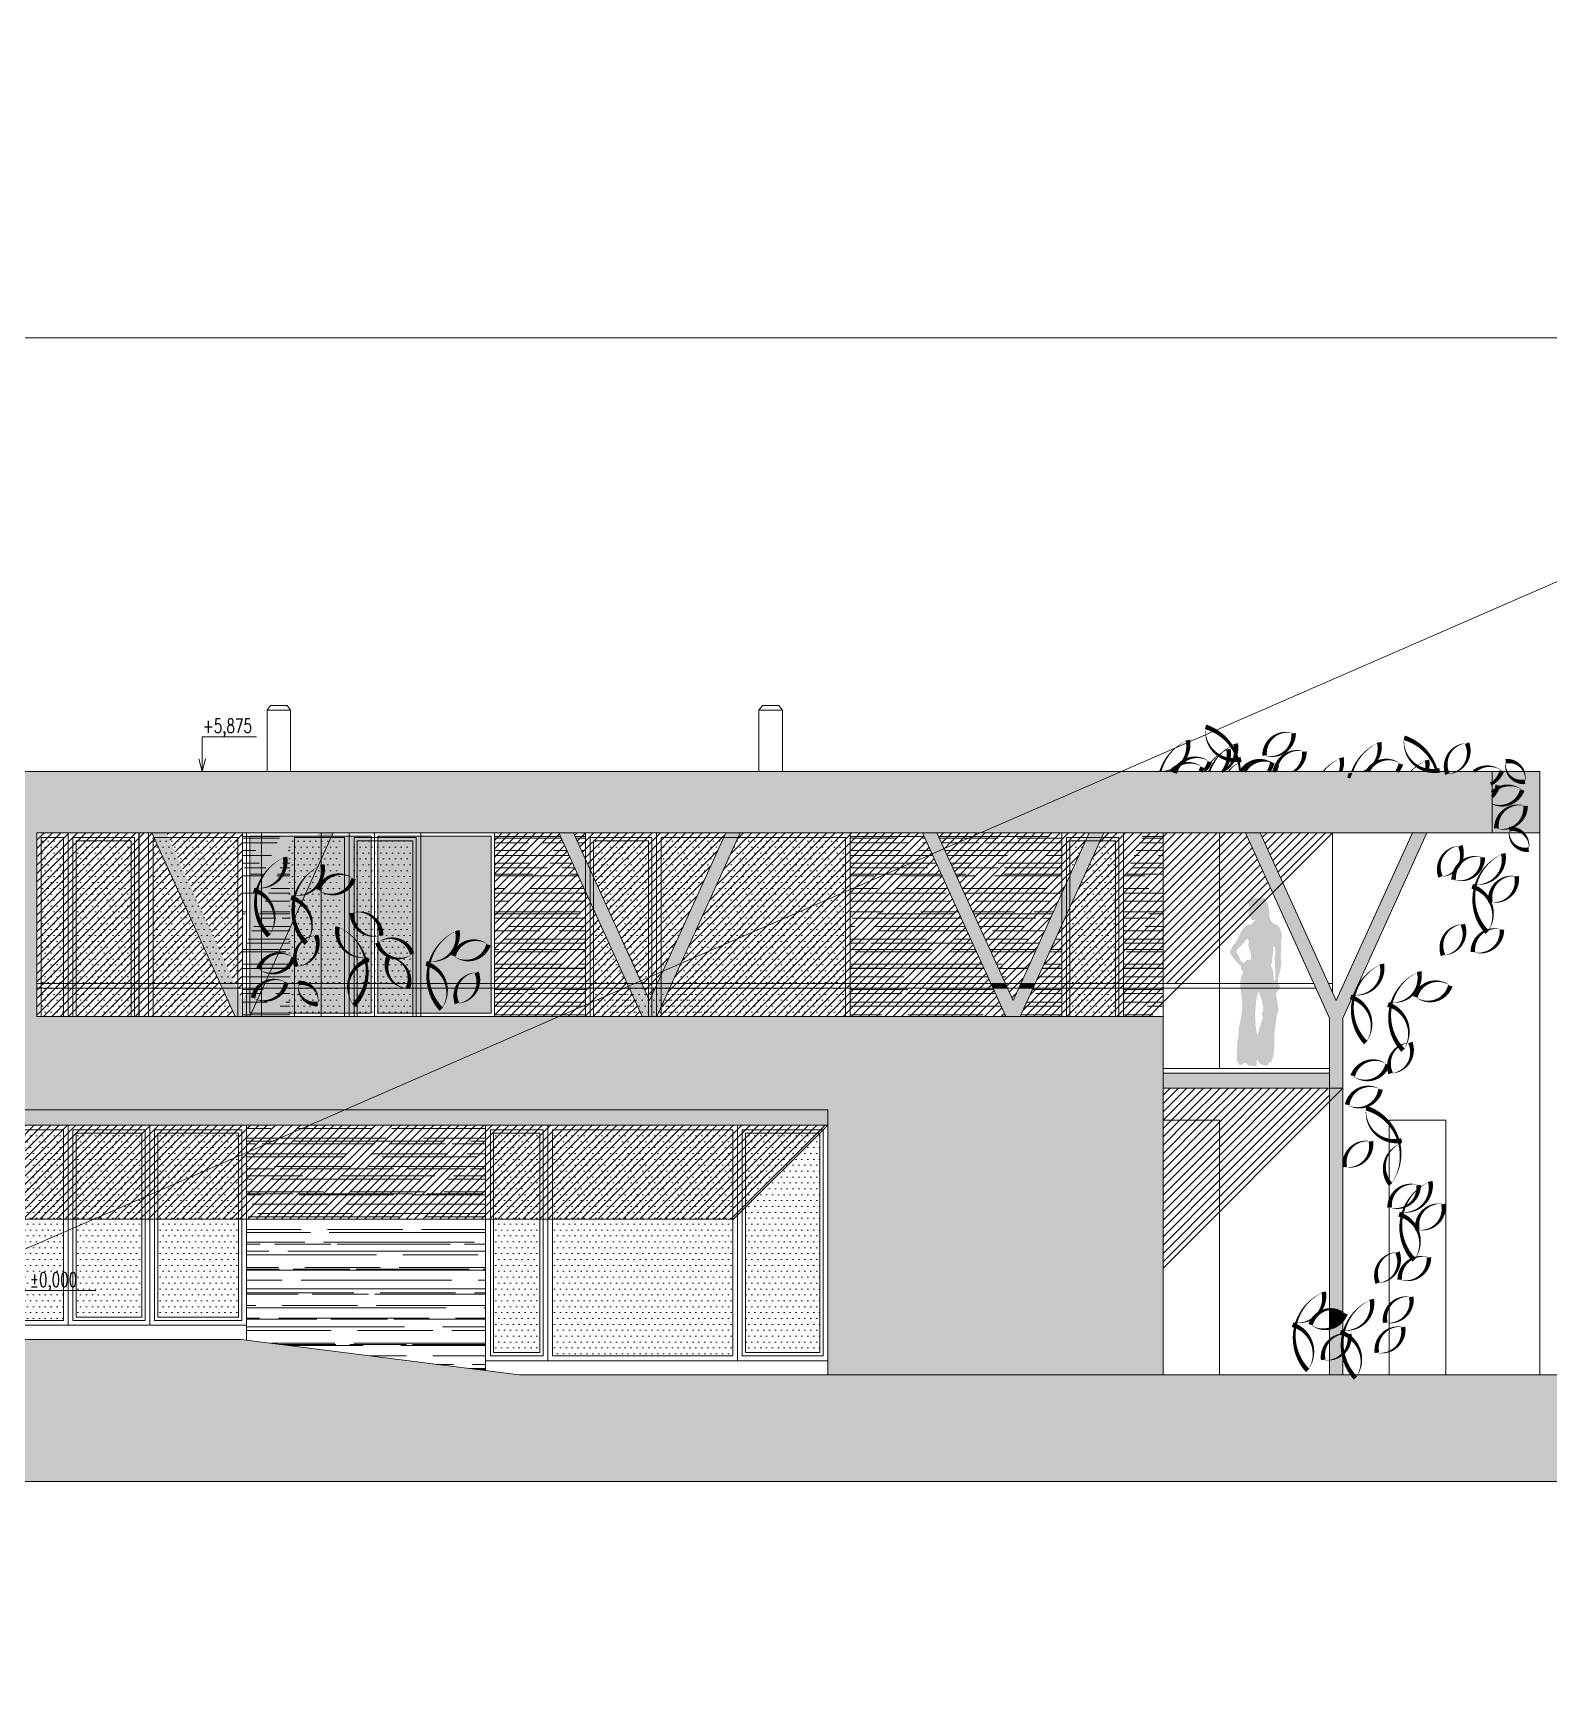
# Model space of a CAD drawing. Header units: metres. Extents: x -183 to 791, y -436 to 125.
# Drawn here: x 516.78 to 532.87, y -435.89 to -418.35 of the extents above; entities that cross this region are included whole.
import ezdxf

# ---------------------------------------------------------------- set-up
doc = ezdxf.new("R2010")
doc.units = ezdxf.units.M
doc.header["$MEASUREMENT"] = 0
doc.header["$XCLIPFRAME"] = 2
for name, color, linetype in [('01_SILNE', 1, 'Continuous'), ('koty', 4, 'Continuous'), ('okna', 4, 'Continuous'), ('SRAFA', 251, 'Continuous'), ('srafa fasada', 253, 'Continuous'), ('SRAFY', 3, 'Continuous'), ('SRAFY-TERÉN', 252, 'Continuous'), ('stafaz', 254, 'Continuous'), ('zariz.predmety', 203, 'Continuous')]:
    doc.layers.add(name, color=color, linetype=linetype)
doc.layers.add('FLOATING-WINDOWS', color=2, linetype='Continuous', plot=False)
doc.layers.add('nosne zdivo', color=6, linetype='Continuous', lineweight=50)
doc.styles.add('ROMANS', font='romans.shx', dxfattribs={"width": 0.7})
picture_1 = doc.add_image_def('image2.jpg', size_in_pixel=(1024, 512))
pattern_1 = [(0, (0, -121.67369), (0.03125, 0.0625), [0, -0.0625])]
pattern_2 = [(0, (-0.158707, -121.67369), (0.03125, 0.0625), [0, -0.0625])]
pattern_3 = [(0, (0, -121.6737), (0.44, 0.2), [3, -0.4, 1, -0.2]), (0, (0.266, -121.5737), (-0.2, 0.266), [0.6, -0.066, 1.2, -0.15]), (0, (0.1, -121.50369), (1.04, 0.134), [1.6, -0.28, 0.8, -0.2])]
pattern_4 = [(225, (529.620144, -403.32434), (0.04419417, -0.04419417), [])]
pattern_5 = [(225, (529.620144, -393.32434), (0.04419417, -0.04419417), [])]

msp = doc.modelspace()

# ---------------------------------------------------------------- hatches: boundary and pattern name
at = {"layer": 'SRAFA', "linetype": 'Continuous', "lineweight": 0, "ltscale": 0.5}
h = msp.add_hatch(dxfattribs=at)
h.set_pattern_fill('ANSI31,_O', color=256, scale=0.5)
h.set_pattern_definition(pattern_4)
h.paths.add_polyline_path([(516.815, -428.784), (518.923, -428.784), (518.038, -426.834), (516.815, -426.834)])
h = msp.add_hatch(dxfattribs=at)
h.set_pattern_fill('ANSI31,_O', color=256, scale=0.5)
h.set_pattern_definition(pattern_4)
h.paths.add_polyline_path([(519, -428.613), (519, -426.834), (518.193, -426.834)])
at = {"layer": 'SRAFA', "linetype": 'Continuous', "lineweight": 0}
h = msp.add_hatch(dxfattribs=at)
h.set_pattern_fill('AR-RROOF', color=256, scale=0.2, style=0)
h.set_pattern_definition(pattern_3)
h.paths.add_polyline_path([(519.416, -426.834), (519, -426.834), (519, -427.751)])
h = msp.add_hatch(dxfattribs=at)
h.set_pattern_fill('AR-RROOF', color=256, scale=0.2, style=0)
h.set_pattern_definition(pattern_3)
h.paths.add_polyline_path([(522.357, -426.834), (521.675, -426.834), (521.675, -428.434), (522.641, -428.434), (522.641, -427.458)])
at = {"layer": 'SRAFA', "linetype": 'Continuous', "lineweight": 0, "ltscale": 0.5}
h = msp.add_hatch(dxfattribs=at)
h.set_pattern_fill('ANSI31,_O', color=256, scale=0.5)
h.set_pattern_definition(pattern_4)
h.paths.add_polyline_path([(521.675, -428.784), (523.242, -428.784), (522.357, -426.834), (521.675, -426.834)])
at = {"layer": 'SRAFA', "linetype": 'Continuous', "lineweight": 0}
h = msp.add_hatch(dxfattribs=at)
h.set_pattern_fill('AR-RROOF', color=256, scale=0.2, style=0)
h.set_pattern_definition(pattern_3)
h.paths.add_polyline_path([(522.641, -426.834), (522.511, -426.834), (522.641, -427.119)], flags=17)
at = {"layer": 'SRAFA', "linetype": 'Continuous', "lineweight": 0, "ltscale": 0.5}
h = msp.add_hatch(dxfattribs=at)
h.set_pattern_fill('ANSI31,_O', color=256, scale=0.5)
h.set_pattern_definition(pattern_4)
h.paths.add_polyline_path([(523.319, -428.614), (524.128, -426.834), (522.511, -426.834)])
h = msp.add_hatch(dxfattribs=at)
h.set_pattern_fill('ANSI31,_O', color=256, scale=0.5)
h.set_pattern_definition(pattern_4)
h.paths.add_polyline_path([(523.394, -428.784), (527.102, -428.784), (526.216, -426.834), (524.281, -426.834)])
at = {"layer": 'SRAFA', "linetype": 'Continuous', "lineweight": 0}
h = msp.add_hatch(dxfattribs=at)
h.set_pattern_fill('AR-RROOF', color=256, scale=0.2, style=0)
h.set_pattern_definition(pattern_3)
h.paths.add_polyline_path([(526.216, -426.834), (525.45, -426.834), (525.45, -428.434), (526.943, -428.434)])
h = msp.add_hatch(dxfattribs=at)
h.set_pattern_fill('AR-RROOF', color=256, scale=0.2, style=0)
h.set_pattern_definition(pattern_3)
h.paths.add_polyline_path([(527.694, -427.479), (527.694, -426.834), (526.37, -426.834), (527.096, -428.434), (527.26, -428.434)])
at = {"layer": 'SRAFA', "linetype": 'Continuous', "lineweight": 0, "ltscale": 0.5}
h = msp.add_hatch(dxfattribs=at)
h.set_pattern_fill('ANSI31,_O', color=256, scale=0.5)
h.set_pattern_definition(pattern_4)
h.paths.add_polyline_path([(527.178, -428.614), (527.987, -426.834), (526.37, -426.834)])
h = msp.add_hatch(dxfattribs=at)
h.set_pattern_fill('ANSI31,_O', color=256, scale=0.5)
h.set_pattern_definition(pattern_5)
h.paths.add_polyline_path([(528.14, -426.834), (528.77, -426.834), (528.77, -428.632), (528.621, -428.784), (527.255, -428.784)])
at = {"layer": 'SRAFA', "linetype": 'Continuous', "lineweight": 0}
h = msp.add_hatch(dxfattribs=at)
h.set_pattern_fill('AR-RROOF', color=256, scale=0.2, style=0)
h.set_pattern_definition(pattern_3)
h.paths.add_polyline_path([(528.77, -426.834), (528.57, -426.834), (528.35, -427.319), (528.35, -428.434), (528.77, -428.434)])
at = {"layer": 'SRAFA', "linetype": 'Continuous', "lineweight": 0, "ltscale": 0.5}
h = msp.add_hatch(dxfattribs=at)
h.set_pattern_fill('ANSI31,_O', color=256, scale=0.5)
h.set_pattern_definition(pattern_5)
h.paths.add_polyline_path([(528.77, -428.434), (528.969, -428.434), (529.37, -428.032), (529.37, -426.834), (528.77, -426.834)])
h = msp.add_hatch(dxfattribs=at)
h.set_pattern_fill('ANSI31,_O', color=256, scale=0.5)
h.set_pattern_definition(pattern_5)
h.paths.add_polyline_path([(529.37, -428.032), (529.934, -427.468), (529.646, -426.834), (529.37, -426.834)])
h = msp.add_hatch(dxfattribs=at)
h.set_pattern_fill('ANSI31,_O', color=256, scale=0.5)
h.set_pattern_definition(pattern_5)
h.paths.add_polyline_path([(530.04, -427.363), (530.569, -426.834), (529.8, -426.834)])
at = {"layer": 'SRAFA', "linetype": 'Continuous', "lineweight": 0}
h = msp.add_hatch(dxfattribs=at)
h.set_pattern_fill('DOTS', color=256, style=0)
h.set_pattern_definition(pattern_1)
h.paths.add_polyline_path([(517.1, -426.884), (516.862, -426.884), (516.862, -428.434), (517.1, -428.434)])
h = msp.add_hatch(dxfattribs=at)
h.set_pattern_fill('DOTS', color=256, style=0)
h.set_pattern_definition(pattern_1)
h.paths.add_polyline_path([(517.818, -426.919), (517.235, -426.919), (517.235, -428.434), (517.818, -428.434)])
h = msp.add_hatch(dxfattribs=at)
h.set_pattern_fill('DOTS', color=256, style=0)
h.set_pattern_definition(pattern_1)
h.paths.add_polyline_path([(518.06, -426.884), (518.05, -426.884), (518.05, -428.434), (518.764, -428.434)])
h = msp.add_hatch(dxfattribs=at)
h.set_pattern_fill('DOTS', color=256, style=0)
h.set_pattern_definition(pattern_1)
h.paths.add_polyline_path([(518.95, -426.884), (518.06, -426.884), (518.764, -428.434), (518.95, -428.434)])
h = msp.add_hatch(dxfattribs=at)
h.set_pattern_fill('AR-RROOF', color=256, scale=0.2, style=0)
h.set_pattern_definition(pattern_3)
h.paths.add_polyline_path([(519.5, -426.988), (519, -428.09), (519, -428.434), (519.5, -428.434)])
for points in [[(519.076, -426.869), (520.365, -426.869), (520.365, -428.749), (519.076, -428.749)], [(520.435, -426.869), (521.64, -426.869), (521.64, -428.749), (520.435, -428.749)]]:
    msp.add_hatch(color=254, dxfattribs=at).paths.add_polyline_path(points)
h = msp.add_hatch(dxfattribs=at)
h.set_pattern_fill('DOTS', color=256, style=0)
h.set_pattern_definition(pattern_2)
h.paths.add_polyline_path([(519.491, -426.884), (520.041, -426.884), (520.041, -428.784), (519.491, -428.784)])
h = msp.add_hatch(dxfattribs=at)
h.set_pattern_fill('DOTS', color=256, style=0)
h.set_pattern_definition(pattern_2)
h.paths.add_polyline_path([(520.176, -426.919), (520.806, -426.919), (520.806, -428.784), (520.176, -428.784)])
h = msp.add_hatch(dxfattribs=at)
h.set_pattern_fill('DOTS', color=256, style=0)
h.set_pattern_definition(pattern_1)
h.paths.add_polyline_path([(523.309, -426.919), (522.726, -426.919), (522.726, -427.306), (523.237, -428.434), (523.309, -428.434)])
h = msp.add_hatch(dxfattribs=at)
h.set_pattern_fill('DOTS', color=256, style=0)
h.set_pattern_definition(pattern_1)
h.paths.add_polyline_path([(524.105, -426.884), (523.444, -426.884), (523.444, -428.339)])
h = msp.add_hatch(dxfattribs=at)
h.set_pattern_fill('DOTS', color=256, style=0)
h.set_pattern_definition(pattern_1)
h.paths.add_polyline_path([(525.4, -426.884), (524.259, -426.884), (523.555, -428.434), (525.4, -428.434)])
h = msp.add_hatch(dxfattribs=at)
h.set_pattern_fill('DOTS', color=256, style=0)
h.set_pattern_definition(pattern_1)
h.paths.add_polyline_path([(527.948, -426.919), (527.779, -426.919), (527.779, -427.292)], flags=17)
h = msp.add_hatch(dxfattribs=at)
h.set_pattern_fill('DOTS', color=256, style=0)
h.set_pattern_definition(pattern_1)
h.paths.add_polyline_path([(528.265, -426.919), (528.102, -426.919), (527.779, -427.63), (527.779, -428.434), (528.265, -428.434)])
h = msp.add_hatch(dxfattribs=at)
h.set_pattern_fill('DOTS', color=256, style=0)
h.set_pattern_definition(pattern_1)
h.paths.add_polyline_path([(522.726, -427.645), (522.726, -428.434), (523.084, -428.434)], flags=17)
h = msp.add_hatch(dxfattribs=at)
h.set_pattern_fill('AR-RROOF', color=256, scale=0.2, style=0)
h.set_pattern_definition(pattern_3)
h.paths.add_polyline_path([(527.694, -427.818), (527.414, -428.434), (527.694, -428.434)])
h = msp.add_hatch(dxfattribs=at)
h.set_pattern_fill('DOTS', color=256, style=0)
h.set_pattern_definition(pattern_1)
h.paths.add_polyline_path([(517.1, -428.484), (516.862, -428.484), (516.862, -428.784), (517.1, -428.784)])
h = msp.add_hatch(dxfattribs=at)
h.set_pattern_fill('DOTS', color=256, style=0)
h.set_pattern_definition(pattern_1)
h.paths.add_polyline_path([(517.818, -428.484), (517.235, -428.484), (517.235, -428.784), (517.818, -428.784)])
h = msp.add_hatch(dxfattribs=at)
h.set_pattern_fill('DOTS', color=256, style=0)
h.set_pattern_definition(pattern_1)
h.paths.add_polyline_path([(518.786, -428.484), (518.05, -428.484), (518.05, -428.784), (518.923, -428.784)])
h = msp.add_hatch(dxfattribs=at)
h.set_pattern_fill('AR-RROOF', color=256, scale=0.2, style=0)
h.set_pattern_definition(pattern_3)
h.paths.add_polyline_path([(519.5, -428.484), (519, -428.484), (519, -428.784), (519.5, -428.784)])
h = msp.add_hatch(dxfattribs=at)
h.set_pattern_fill('AR-RROOF', color=256, scale=0.2, style=0)
h.set_pattern_definition(pattern_3)
h.paths.add_polyline_path([(522.641, -428.484), (521.675, -428.484), (521.675, -428.784), (522.641, -428.784)])
h = msp.add_hatch(dxfattribs=at)
h.set_pattern_fill('DOTS', color=256, style=0)
h.set_pattern_definition(pattern_1)
h.paths.add_polyline_path([(523.106, -428.484), (522.726, -428.484), (522.726, -428.784), (523.242, -428.784)])
h = msp.add_hatch(dxfattribs=at)
h.set_pattern_fill('DOTS', color=256, style=0)
h.set_pattern_definition([(0, (-0.540526, -121.67369), (0.03125, 0.0625), [0, -0.0625])])
h.paths.add_polyline_path([(523.855, -428.484), (522.904, -428.484), (522.904, -428.784), (523.991, -428.784)])
h = msp.add_hatch(dxfattribs=at)
h.set_pattern_fill('DOTS', color=256, style=0)
h.set_pattern_definition(pattern_1)
h.paths.add_polyline_path([(525.4, -428.484), (523.532, -428.484), (523.444, -428.678), (523.444, -428.784), (525.4, -428.784)])
h = msp.add_hatch(dxfattribs=at)
h.set_pattern_fill('AR-RROOF', color=256, scale=0.2, style=0)
h.set_pattern_definition(pattern_3)
h.paths.add_polyline_path([(526.965, -428.484), (525.45, -428.484), (525.45, -428.784), (527.102, -428.784)])
h = msp.add_hatch(dxfattribs=at)
h.set_pattern_fill('AR-RROOF', color=256, scale=0.2, style=0)
h.set_pattern_definition(pattern_3)
h.paths.add_polyline_path([(527.694, -428.484), (527.391, -428.484), (527.255, -428.784), (527.694, -428.784)])
h = msp.add_hatch(dxfattribs=at)
h.set_pattern_fill('DOTS', color=256, style=0)
h.set_pattern_definition(pattern_1)
h.paths.add_polyline_path([(528.265, -428.484), (527.779, -428.484), (527.779, -428.784), (528.265, -428.784)])
h = msp.add_hatch(dxfattribs=at)
h.set_pattern_fill('AR-RROOF', color=256, scale=0.2, style=0)
h.set_pattern_definition(pattern_3)
h.paths.add_polyline_path([(528.77, -428.484), (528.35, -428.484), (528.35, -428.784), (528.77, -428.784)])
at = {"layer": 'SRAFA', "linetype": 'Continuous', "lineweight": 0, "ltscale": 0.5}
h = msp.add_hatch(dxfattribs=at)
h.set_pattern_fill('ANSI31,_O', color=256, scale=0.5)
h.set_pattern_definition(pattern_5)
h.paths.add_polyline_path([(528.77, -429.884), (529.37, -429.884), (529.37, -430.852), (530.538, -429.684), (530.538, -429.544), (528.77, -429.544)])
h = msp.add_hatch(dxfattribs=at)
h.set_pattern_fill('ANSI31,_O', color=256, scale=0.5)
h.set_pattern_definition(pattern_5)
h.paths.add_polyline_path([(514.48, -429.934), (514.48, -430.934), (524.212, -430.934), (525.212, -429.934)])
at = {"layer": 'SRAFA', "linetype": 'Continuous', "lineweight": 0}
h = msp.add_hatch(dxfattribs=at)
h.set_pattern_fill('DOTS', color=256, style=0)
h.set_pattern_definition(pattern_1)
h.paths.add_polyline_path([(514.65, -429.984), (517.1, -429.984), (517.1, -432.009), (514.65, -432.009)])
h = msp.add_hatch(dxfattribs=at)
h.set_pattern_fill('DOTS', color=256, style=0)
h.set_pattern_definition(pattern_1)
h.paths.add_polyline_path([(517.931, -430.019), (517.235, -430.019), (517.235, -431.974), (517.931, -431.974)])
h = msp.add_hatch(dxfattribs=at)
h.set_pattern_fill('DOTS', color=256, style=0)
h.set_pattern_definition(pattern_1)
h.paths.add_polyline_path([(518.956, -430.019), (518.101, -430.019), (518.101, -431.974), (518.956, -431.974)])
h = msp.add_hatch(dxfattribs=at)
h.set_pattern_fill('AR-RROOF', color=256, scale=0.2, style=0)
h.set_pattern_definition(pattern_3)
h.paths.add_polyline_path([(521.58, -429.934), (519.041, -429.934), (519.041, -432.059), (519.041, -432.216), (521.58, -432.539)])
h = msp.add_hatch(dxfattribs=at)
h.set_pattern_fill('DOTS', color=256, style=0)
h.set_pattern_definition(pattern_1)
h.paths.add_polyline_path([(521.665, -430.019), (522.155, -430.019), (522.155, -432.349), (521.665, -432.349)])
h = msp.add_hatch(dxfattribs=at)
h.set_pattern_fill('DOTS', color=256, style=0)
h.set_pattern_definition(pattern_1)
h.paths.add_polyline_path([(522.29, -429.984), (524.202, -429.984), (524.202, -432.384), (522.29, -432.384)])
h = msp.add_hatch(dxfattribs=at)
h.set_pattern_fill('DOTS', color=256, style=0)
h.set_pattern_definition(pattern_1)
h.paths.add_polyline_path([(524.337, -430.019), (525.127, -430.019), (525.127, -432.349), (524.337, -432.349)])
at = {"layer": 'SRAFA', "linetype": 'Continuous', "lineweight": 0, "ltscale": 0.5}
h = msp.add_hatch(dxfattribs=at)
h.set_pattern_fill('ANSI31,_O', color=256, scale=0.5)
h.set_pattern_definition(pattern_5)
h.paths.add_polyline_path([(528.77, -431.452), (529.37, -430.852), (529.37, -429.884), (528.77, -429.884)])
at = {"layer": 'srafa fasada', "linetype": 'Continuous', "lineweight": 0}
for points in [[(514.48, -426.184), (514.48, -429.774), (525.212, -429.774), (525.212, -432.584), (528.77, -432.584), (528.77, -428.784), (516.815, -428.784), (516.815, -426.834), (532.263, -426.834), (532.263, -426.184)], [(532.263, -426.834), (532.77, -426.834), (532.77, -426.184), (532.263, -426.184)]]:
    msp.add_hatch(color=253, dxfattribs=at).paths.add_polyline_path(points)
at = {"layer": 'SRAFY', "linetype": 'Continuous', "lineweight": 0}
for points in [[(518.191, -426.834), (518.038, -426.834), (518.923, -428.784), (519.076, -428.784), (519.961, -426.834), (519.808, -426.834), (519, -428.614)], [(522.511, -426.834), (522.357, -426.834), (523.242, -428.784), (523.396, -428.784), (524.281, -426.834), (524.128, -426.834), (523.319, -428.614)], [(526.37, -426.834), (526.216, -426.834), (526.943, -428.434), (527.096, -428.434)], [(528.14, -426.834), (527.987, -426.834), (527.26, -428.434), (527.414, -428.434)], [(529.8, -426.834), (529.646, -426.834), (530.538, -428.799), (530.538, -429.544), (530.543, -429.544), (530.678, -429.544), (530.678, -428.799), (530.777, -428.582, 0.013873), (530.761, -428.576, 0.520567), (530.782, -428.553, 0.007276), (530.79, -428.554), (531.57, -426.834), (531.416, -426.834), (530.608, -428.614)], [(527.096, -428.434), (526.943, -428.434), (526.965, -428.484), (527.119, -428.484)], [(527.414, -428.434), (527.26, -428.434), (527.238, -428.484), (527.391, -428.484)], [(527.119, -428.484), (526.965, -428.484), (527.102, -428.784), (527.255, -428.784), (527.391, -428.484), (527.238, -428.484), (527.178, -428.614)], [(530.538, -429.384), (528.77, -429.384), (528.77, -429.544), (530.538, -429.544)], [(530.678, -429.544), (530.543, -429.544), (530.538, -429.544), (530.538, -431.887, -0.154098), (530.678, -431.916)], [(525.212, -429.774), (514.48, -429.774), (513.543, -429.774, -0.079457), (513.505, -429.934), (525.212, -429.934)], [(530.678, -431.916, 0.154098), (530.538, -431.887), (530.538, -432.093, 0.187651), (530.678, -431.993)], [(530.678, -431.993, -0.187651), (530.538, -432.093), (530.538, -432.216, -0.16755), (530.678, -432.15), (530.678, -432.142, 0.021911), (530.652, -432.133, 0.520567), (530.674, -432.11, 0.004244), (530.678, -432.11)], [(530.678, -432.171), (530.678, -432.15, 0.16755), (530.538, -432.216), (530.538, -432.428, 0.167375), (530.678, -432.362), (530.678, -432.35, -0.08696)], [(530.678, -432.362, -0.167375), (530.538, -432.428), (530.538, -432.584), (530.678, -432.584)]]:
    msp.add_hatch(color=44, dxfattribs=at).paths.add_polyline_path(points)
at = {"layer": 'SRAFY-TERÉN', "linetype": 'Continuous', "lineweight": 0}
msp.add_hatch(color=256, dxfattribs=at).paths.add_polyline_path([(543.77, -432.584), (541.575, -432.584), (541.575, -432.588), (541.153, -432.588), (541.153, -432.584), (530.835, -432.584, -0.032805), (530.813, -432.618, -0.021832), (530.783, -432.584), (521.936, -432.584), (518.986, -432.209), (508.562, -432.209, -0.013742), (508.557, -432.221, -0.069979), (508.492, -432.209), (507.93, -432.209), (507.93, -433.717), (543.77, -433.717)])
at = {"layer": 'stafaz', "linetype": 'Continuous', "ltscale": 0.001}
h = msp.add_hatch(color=256, dxfattribs=at)
h.paths.add_polyline_path([(529.598, -428.365), (529.601, -428.351), (529.61, -428.335), (529.617, -428.32), (529.62, -428.308), (529.607, -428.296), (529.601, -428.286), (529.596, -428.269), (529.596, -428.256), (529.597, -428.244), (529.581, -428.236), (529.57, -428.224), (529.559, -428.21), (529.548, -428.201), (529.539, -428.191), (529.527, -428.176), (529.516, -428.162), (529.505, -428.147), (529.497, -428.136), (529.491, -428.126), (529.486, -428.116), (529.483, -428.103), (529.483, -428.092), (529.487, -428.081), (529.491, -428.071), (529.495, -428.061), (529.501, -428.051), (529.508, -428.04), (529.517, -428.026), (529.526, -428.015), (529.537, -428.001), (529.545, -427.99), (529.551, -427.979), (529.56, -427.966), (529.568, -427.952), (529.572, -427.942), (529.579, -427.927), (529.584, -427.916), (529.588, -427.903), (529.593, -427.891), (529.599, -427.88), (529.606, -427.869), (529.614, -427.857), (529.627, -427.844), (529.638, -427.835), (529.654, -427.822), (529.667, -427.814), (529.677, -427.81), (529.687, -427.807), (529.698, -427.805), (529.708, -427.801), (529.719, -427.797), (529.727, -427.783), (529.727, -427.773), (529.74, -427.771), (529.747, -427.76), (529.732, -427.759), (529.722, -427.759), (529.712, -427.758), (529.702, -427.747), (529.699, -427.733), (529.692, -427.72), (529.689, -427.708), (529.686, -427.698), (529.678, -427.686), (529.677, -427.676), (529.679, -427.666), (529.685, -427.655), (529.689, -427.644), (529.691, -427.634), (529.679, -427.599), (529.676, -427.587), (529.674, -427.573), (529.674, -427.563), (529.676, -427.553), (529.682, -427.541), (529.693, -427.535), (529.706, -427.532), (529.718, -427.529), (529.732, -427.528), (529.744, -427.528), (529.757, -427.528), (529.768, -427.528), (529.779, -427.523), (529.793, -427.52), (529.807, -427.517), (529.823, -427.52), (529.841, -427.53), (529.851, -427.54), (529.865, -427.554), (529.871, -427.564), (529.879, -427.58), (529.884, -427.593), (529.887, -427.607), (529.89, -427.621), (529.892, -427.634), (529.893, -427.645), (529.894, -427.66), (529.897, -427.675), (529.897, -427.689), (529.897, -427.705), (529.899, -427.721), (529.903, -427.734), (529.907, -427.747), (529.913, -427.76), (529.92, -427.771), (529.929, -427.783), (529.938, -427.793), (529.953, -427.803), (529.967, -427.806), (529.978, -427.81), (529.989, -427.819), (529.991, -427.83), (530.003, -427.838), (530.014, -427.853), (530.019, -427.869), (530.023, -427.882), (530.026, -427.899), (530.029, -427.912), (530.031, -427.925), (530.031, -427.939), (530.029, -427.95), (530.026, -427.961), (530.025, -427.972), (530.023, -427.989), (530.023, -428.003), (530.023, -428.016), (530.023, -428.027), (530.024, -428.038), (530.024, -428.048), (530.024, -428.06), (530.024, -428.077), (530.023, -428.091), (530.021, -428.102), (530.019, -428.115), (530.019, -428.125), (530.019, -428.139), (530.02, -428.151), (530.021, -428.167), (530.023, -428.185), (530.024, -428.196), (530.024, -428.208), (530.025, -428.223), (530.022, -428.242), (530.021, -428.256), (530.018, -428.271), (530.015, -428.283), (530.012, -428.298), (530.008, -428.312), (530.005, -428.324), (530.002, -428.338), (529.998, -428.349), (529.997, -428.36), (529.992, -428.374), (529.99, -428.385), (529.989, -428.401), (529.989, -428.417), (529.993, -428.427), (529.997, -428.437), (530.003, -428.453), (530.007, -428.466), (530.008, -428.476), (530.003, -428.491), (529.993, -428.507), (529.981, -428.518), (529.971, -428.528), (529.972, -428.542), (529.972, -428.557), (529.972, -428.567), (529.975, -428.581), (529.979, -428.603), (529.981, -428.616), (529.983, -428.626), (529.986, -428.641), (529.989, -428.657), (529.993, -428.68), (529.993, -428.692), (529.995, -428.703), (529.995, -428.715), (529.994, -428.725), (529.991, -428.736), (529.983, -428.753), (529.978, -428.773), (529.973, -428.8), (529.971, -428.813), (529.971, -428.826), (529.969, -428.836), (529.967, -428.847), (529.964, -428.867), (529.963, -428.878), (529.961, -428.893), (529.959, -428.906), (529.958, -428.919), (529.957, -428.93), (529.955, -428.941), (529.954, -428.952), (529.952, -428.962), (529.951, -428.984), (529.951, -429.009), (529.951, -429.023), (529.951, -429.033), (529.951, -429.046), (529.951, -429.06), (529.951, -429.077), (529.95, -429.091), (529.949, -429.102), (529.949, -429.113), (529.947, -429.125), (529.947, -429.137), (529.946, -429.149), (529.945, -429.162), (529.943, -429.181), (529.94, -429.202), (529.938, -429.212), (529.933, -429.225), (529.93, -429.239), (529.926, -429.259), (529.916, -429.265), (529.904, -429.269), (529.894, -429.269), (529.89, -429.283), (529.883, -429.297), (529.869, -429.303), (529.851, -429.303), (529.84, -429.3), (529.83, -429.297), (529.811, -429.29), (529.798, -429.28), (529.787, -429.267), (529.776, -429.253), (529.765, -429.247), (529.764, -429.259), (529.764, -429.269), (529.763, -429.282), (529.765, -429.292), (529.765, -429.302), (529.754, -429.307), (529.741, -429.307), (529.73, -429.307), (529.718, -429.305), (529.707, -429.304), (529.691, -429.303), (529.677, -429.302), (529.665, -429.294), (529.655, -429.283), (529.641, -429.275), (529.628, -429.275), (529.617, -429.283), (529.615, -429.295), (529.604, -429.296), (529.588, -429.296), (529.577, -429.295), (529.571, -429.284), (529.571, -429.273), (529.557, -429.267), (529.551, -429.254), (529.552, -429.238), (529.553, -429.222), (529.553, -429.209), (529.553, -429.197), (529.553, -429.179), (529.555, -429.165), (529.556, -429.153), (529.556, -429.143), (529.554, -429.121), (529.554, -429.106), (529.556, -429.087), (529.559, -429.069), (529.558, -429.058), (529.558, -429.044), (529.563, -429.023), (529.566, -429.012), (529.569, -428.995), (529.571, -428.981), (529.57, -428.967), (529.572, -428.957), (529.573, -428.946), (529.572, -428.925), (529.574, -428.913), (529.575, -428.901), (529.58, -428.883), (529.583, -428.862), (529.585, -428.851), (529.587, -428.84), (529.589, -428.83), (529.595, -428.809), (529.596, -428.797), (529.598, -428.786), (529.6, -428.775), (529.604, -428.757), (529.604, -428.742), (529.605, -428.732), (529.606, -428.722), (529.607, -428.711), (529.609, -428.693), (529.608, -428.675), (529.61, -428.661), (529.61, -428.648), (529.61, -428.636), (529.61, -428.625), (529.61, -428.615), (529.61, -428.602), (529.608, -428.588), (529.605, -428.574), (529.602, -428.559), (529.6, -428.542), (529.597, -428.527), (529.595, -428.504), (529.593, -428.49), (529.591, -428.474), (529.591, -428.458), (529.591, -428.448), (529.591, -428.433), (529.591, -428.422), (529.591, -428.407), (529.593, -428.396), (529.595, -428.381)])
h.paths.add_polyline_path([(529.782, -428.527), (529.777, -428.539), (529.772, -428.55), (529.77, -428.561), (529.766, -428.572), (529.762, -428.588), (529.759, -428.604), (529.758, -428.619), (529.756, -428.633), (529.755, -428.651), (529.755, -428.663), (529.753, -428.677), (529.753, -428.687), (529.751, -428.704), (529.751, -428.714), (529.749, -428.726), (529.748, -428.739), (529.746, -428.752), (529.746, -428.765), (529.747, -428.776), (529.748, -428.798), (529.748, -428.819), (529.749, -428.835), (529.75, -428.85), (529.753, -428.867), (529.754, -428.88), (529.756, -428.893), (529.757, -428.907), (529.759, -428.918), (529.76, -428.93), (529.761, -428.941), (529.763, -428.953), (529.764, -428.964), (529.766, -428.978), (529.774, -428.966), (529.779, -428.955), (529.785, -428.936), (529.79, -428.923), (529.795, -428.904), (529.798, -428.892), (529.803, -428.873), (529.808, -428.855), (529.814, -428.839), (529.818, -428.827), (529.823, -428.815), (529.83, -428.802), (529.829, -428.788), (529.824, -428.777), (529.82, -428.767), (529.818, -428.756), (529.819, -428.745), (529.827, -428.733), (529.834, -428.72), (529.834, -428.704), (529.832, -428.682), (529.827, -428.658), (529.823, -428.644), (529.82, -428.626), (529.817, -428.614), (529.813, -428.598), (529.807, -428.578), (529.803, -428.565), (529.799, -428.554), (529.796, -428.542), (529.791, -428.532), (529.784, -428.516)], flags=16)
h.paths.add_polyline_path([(529.943, -428.362), (529.945, -428.38), (529.946, -428.39), (529.946, -428.404), (529.957, -428.396), (529.962, -428.382), (529.962, -428.371), (529.962, -428.359), (529.962, -428.347), (529.963, -428.335), (529.963, -428.324), (529.963, -428.311), (529.963, -428.3), (529.963, -428.289), (529.961, -428.274), (529.959, -428.263), (529.955, -428.246), (529.954, -428.235), (529.953, -428.218), (529.953, -428.206), (529.953, -428.191), (529.953, -428.179), (529.955, -428.166), (529.956, -428.154), (529.958, -428.139), (529.96, -428.126), (529.962, -428.116), (529.962, -428.104), (529.962, -428.093), (529.962, -428.083), (529.96, -428.067), (529.956, -428.047), (529.952, -428.037), (529.942, -428.041), (529.938, -428.056), (529.939, -428.067), (529.94, -428.079), (529.94, -428.09), (529.939, -428.105), (529.936, -428.116), (529.935, -428.127), (529.933, -428.14), (529.931, -428.151), (529.931, -428.163), (529.93, -428.173), (529.928, -428.194), (529.925, -428.206), (529.921, -428.219), (529.917, -428.229), (529.915, -428.241), (529.919, -428.254), (529.923, -428.265), (529.93, -428.28), (529.933, -428.291), (529.939, -428.306), (529.942, -428.321), (529.942, -428.339), (529.943, -428.35)], flags=16)
h.paths.add_polyline_path([(529.701, -428.183), (529.704, -428.172), (529.704, -428.16), (529.704, -428.149), (529.702, -428.137), (529.699, -428.123), (529.698, -428.113), (529.693, -428.095), (529.689, -428.082), (529.686, -428.067), (529.682, -428.055), (529.678, -428.042), (529.676, -428.031), (529.676, -428.019), (529.677, -428.005), (529.679, -427.993), (529.677, -427.979), (529.673, -427.968), (529.666, -427.957), (529.638, -427.983), (529.632, -427.994), (529.625, -428.005), (529.616, -428.016), (529.602, -428.028), (529.59, -428.038), (529.575, -428.051), (529.566, -428.063), (529.558, -428.075), (529.551, -428.085), (529.551, -428.099), (529.556, -428.109), (529.562, -428.123), (529.572, -428.136), (529.576, -428.147), (529.58, -428.158), (529.584, -428.168), (529.59, -428.183), (529.601, -428.196), (529.61, -428.207), (529.621, -428.213), (529.632, -428.209), (529.643, -428.199), (529.654, -428.188), (529.665, -428.181), (529.678, -428.179), (529.691, -428.18)], flags=16)

# ---------------------------------------------------------------- linework, layer by layer
at = {"linetype": 'Continuous', "lineweight": 0}
for p, q in [((532.77, -426.184), (532.77, -432.584)), ((530.373, -428.434), (516.815, -428.434)), ((528.35, -428.434), (530.373, -428.434)), ((530.569, -428.434), (530.526, -428.434)), ((530.526, -428.434), (530.543, -428.434)), ((530.395, -428.484), (516.815, -428.484)), ((530.538, -429.334), (528.77, -429.334)), ((530.538, -429.384), (528.77, -429.384)), ((530.543, -429.544), (528.77, -429.544)), ((528.77, -429.884), (528.77, -432.584)), ((528.77, -429.884), (529.37, -429.884)), ((529.37, -429.884), (529.37, -432.584)), ((529.37, -429.884), (529.37, -432.584)), ((531.17, -429.884), (531.17, -432.584)), ((531.17, -429.884), (531.77, -429.884)), ((531.77, -429.884), (531.77, -432.584))]:
    msp.add_line(p, q, dxfattribs=at)
msp.add_lwpolyline([(530.538, -429.334), (529.37, -429.334), (529.37, -426.834), (530.569, -426.834), (530.569, -428.528)], dxfattribs=at)
at = {"layer": '01_SILNE', "linetype": 'Continuous', "lineweight": 0}
for p, q in [((521.58, -426.184), (514.48, -426.184)), ((532.263, -426.184), (521.58, -426.184)), ((532.263, -426.834), (532.263, -426.184)), ((516.815, -426.834), (532.263, -426.834)), ((516.815, -428.784), (528.77, -428.784)), ((528.77, -428.784), (528.77, -432.584)), ((525.212, -429.774), (514.48, -429.774)), ((525.212, -432.584), (525.212, -429.774)), ((518.986, -432.209), (507.93, -432.209)), ((518.986, -432.209), (521.936, -432.584)), ((521.936, -432.584), (543.77, -432.584))]:
    msp.add_line(p, q, dxfattribs=at)
at = {"layer": 'FLOATING-WINDOWS', "color": 254, "linetype": 'Continuous', "lineweight": 0}
for p, q in [((532.263, -426.184), (532.77, -426.184)), ((530.543, -429.544), (530.678, -429.544))]:
    msp.add_line(p, q, dxfattribs=at)
at = {"layer": 'FLOATING-WINDOWS', "linetype": 'Continuous', "lineweight": 0}
for p, q in [((519.125, -426.834), (521.675, -426.834)), ((530.569, -426.834), (528.77, -428.632)), ((530.678, -429.544), (528.77, -431.452))]:
    msp.add_line(p, q, dxfattribs=at)
at = {"layer": 'FLOATING-WINDOWS', "linetype": 'Continuous', "lineweight": 0, "flags": 128}
for points in [[(514.48, -426.184), (514.48, -429.774), (525.212, -429.774), (525.212, -432.584), (528.77, -432.584), (528.77, -428.784), (516.815, -428.784), (516.815, -426.834), (532.263, -426.834), (532.263, -426.184)], [(528.14, -426.834), (528.77, -426.834), (528.77, -428.632), (528.621, -428.784), (527.255, -428.784)], [(507.93, -432.209), (507.93, -433.717), (543.77, -433.717), (543.77, -432.584), (521.936, -432.584), (518.986, -432.209)]]:
    msp.add_lwpolyline(points, close=True, dxfattribs=at)
at = {"layer": 'FLOATING-WINDOWS', "linetype": 'Continuous', "lineweight": 0}
msp.add_lwpolyline([(532.263, -426.834), (532.77, -426.834), (532.77, -426.184), (532.263, -426.184)], close=True, dxfattribs=at)
at = {"layer": 'FLOATING-WINDOWS', "linetype": 'Continuous', "lineweight": 0, "ltscale": 0.5, "flags": 128}
msp.add_lwpolyline([(514.48, -429.934), (514.48, -430.934), (524.212, -430.934), (525.212, -429.934)], close=True, dxfattribs=at)
at = {"layer": 'koty', "linetype": 'Continuous', "lineweight": 0}
for p, q in [((518.572, -426.184), (518.572, -425.816)), ((518.572, -425.816), (519.148, -425.816)), ((518.572, -426.184), (518.535, -426.051)), ((518.572, -426.184), (518.608, -426.051)), ((516.246, -431.691), (517.443, -431.691))]:
    msp.add_line(p, q, dxfattribs=at)
at = {"layer": 'nosne zdivo', "linetype": 'Continuous', "lineweight": 0}
msp.add_line((506.028, -435.895), (546.311, -418.35), dxfattribs=at)
at = {"layer": 'okna', "linetype": 'Continuous', "lineweight": 0}
for p, q in [((517.9, -426.834), (517.9, -428.784)), ((517.9, -426.834), (518, -426.834)), ((519, -426.834), (519, -428.784)), ((519, -426.834), (519.6, -426.834)), ((519.041, -428.784), (519.041, -426.834)), ((521.05, -426.834), (521.58, -426.834)), ((521.675, -428.784), (521.675, -426.834)), ((519.041, -432.059), (519.041, -432.216)), ((524.252, -432.434), (525.212, -432.434))]:
    msp.add_line(p, q, dxfattribs=at)
for points in [[(516.815, -426.834), (517.9, -426.834), (517.9, -428.784), (516.815, -428.784)], [(516.815, -426.834), (517.15, -426.834), (517.15, -428.784), (516.815, -428.784)], [(517.15, -426.834), (517.903, -426.834), (517.903, -428.784), (517.15, -428.784)], [(518, -426.834), (519, -426.834), (519, -428.784), (518, -428.784)], [(519.041, -426.834), (520.4, -426.834), (520.4, -428.784), (519.041, -428.784)], [(520.4, -426.834), (521.675, -426.834), (521.675, -428.784), (520.4, -428.784)], [(522.641, -426.834), (523.394, -426.834), (523.394, -428.784), (522.641, -428.784)], [(523.394, -426.834), (525.45, -426.834), (525.45, -428.784), (523.394, -428.784)], [(527.694, -426.834), (528.35, -426.834), (528.35, -428.784), (527.694, -428.784)], [(516.862, -426.884), (517.1, -426.884), (517.1, -428.784), (516.862, -428.784)], [(517.2, -426.884), (517.853, -426.884), (517.853, -428.784), (517.2, -428.784)], [(517.235, -426.919), (517.818, -426.919), (517.818, -428.784), (517.235, -428.784)], [(518.05, -426.884), (518.95, -426.884), (518.95, -428.784), (518.05, -428.784)], [(519.076, -426.869), (520.365, -426.869), (520.365, -428.749), (519.076, -428.749)], [(520.435, -426.869), (521.64, -426.869), (521.64, -428.749), (520.435, -428.749)], [(522.691, -426.884), (523.344, -426.884), (523.344, -428.784), (522.691, -428.784)], [(522.726, -426.919), (523.309, -426.919), (523.309, -428.784), (522.726, -428.784)], [(523.444, -426.884), (525.4, -426.884), (525.4, -428.784), (523.444, -428.784)], [(527.744, -426.884), (528.3, -426.884), (528.3, -428.784), (527.744, -428.784)], [(527.779, -426.919), (528.265, -426.919), (528.265, -428.784), (527.779, -428.784)], [(514.6, -429.934), (517.15, -429.934), (517.15, -432.059), (514.6, -432.059)], [(514.65, -429.984), (517.1, -429.984), (517.1, -432.009), (514.65, -432.009)], [(517.15, -429.934), (518.016, -429.934), (518.016, -432.059), (517.15, -432.059)], [(517.2, -429.984), (517.966, -429.984), (517.966, -432.009), (517.2, -432.009)], [(517.235, -430.019), (517.931, -430.019), (517.931, -431.974), (517.235, -431.974)], [(518.016, -429.934), (519.041, -429.934), (519.041, -432.059), (518.016, -432.059)], [(518.066, -429.984), (518.991, -429.984), (518.991, -432.009), (518.066, -432.009)], [(518.101, -430.019), (518.956, -430.019), (518.956, -431.974), (518.101, -431.974)], [(521.58, -429.934), (522.24, -429.934), (522.24, -432.434), (521.58, -432.434)], [(521.63, -429.984), (522.19, -429.984), (522.19, -432.384), (521.63, -432.384)], [(521.665, -430.019), (522.155, -430.019), (522.155, -432.349), (521.665, -432.349)], [(522.24, -429.934), (524.252, -429.934), (524.252, -432.434), (522.24, -432.434)], [(522.29, -429.984), (524.202, -429.984), (524.202, -432.384), (522.29, -432.384)], [(524.302, -429.984), (525.162, -429.984), (525.162, -432.384), (524.302, -432.384)], [(524.337, -430.019), (525.127, -430.019), (525.127, -432.349), (524.337, -432.349)]]:
    msp.add_lwpolyline(points, close=True, dxfattribs=at)
msp.add_lwpolyline([(521.58, -432.539), (521.58, -429.934), (525.212, -429.934), (525.212, -432.584)], dxfattribs=at)
at = {"layer": 'SRAFA', "linetype": 'Continuous', "lineweight": 0}
for p, q in [((519.26, -425.534), (519.298, -425.484)), ((519.26, -426.184), (519.26, -425.534)), ((519.26, -425.534), (519.51, -425.534)), ((519.298, -425.484), (519.472, -425.484)), ((519.51, -425.534), (519.472, -425.484)), ((519.51, -425.534), (519.51, -426.184)), ((524.48, -425.534), (524.518, -425.484)), ((524.48, -426.184), (524.48, -425.534)), ((524.48, -425.534), (524.73, -425.534)), ((524.518, -425.484), (524.692, -425.484)), ((524.73, -425.534), (524.692, -425.484)), ((524.73, -425.534), (524.73, -426.184))]:
    msp.add_line(p, q, dxfattribs=at)
for points in [[(519.2, -426.834), (519.833, -426.834), (519.833, -428.784), (519.2, -428.784)], [(520.133, -426.834), (520.891, -426.834), (520.891, -428.784), (520.133, -428.784)], [(519.55, -426.884), (520.083, -426.884), (520.083, -428.784), (519.55, -428.784)], [(520.183, -426.884), (520.841, -426.884), (520.841, -428.784), (520.183, -428.784)], [(520.218, -426.919), (520.806, -426.919), (520.806, -428.784), (520.218, -428.784)]]:
    msp.add_lwpolyline(points, close=True, dxfattribs=at)
at = {"layer": 'SRAFY', "color": 44, "linetype": 'Continuous', "lineweight": 0}
for p, q in [((518.923, -428.784), (518.038, -426.834)), ((519.076, -428.784), (519.961, -426.834)), ((523.242, -428.784), (522.357, -426.834)), ((523.319, -428.614), (522.511, -426.834)), ((523.319, -428.614), (524.128, -426.834)), ((523.396, -428.784), (524.281, -426.834)), ((527.102, -428.784), (526.216, -426.834)), ((527.178, -428.614), (526.37, -426.834)), ((527.178, -428.614), (527.987, -426.834)), ((527.255, -428.784), (528.14, -426.834)), ((530.538, -428.799), (529.646, -426.834)), ((530.608, -428.614), (529.8, -426.834)), ((530.608, -428.614), (531.416, -426.834)), ((530.678, -428.799), (531.57, -426.834)), ((530.538, -428.799), (530.538, -432.584)), ((530.678, -428.799), (530.678, -432.584)), ((525.212, -429.934), (508.93, -429.934))]:
    msp.add_line(p, q, dxfattribs=at)
at = {"layer": 'SRAFY', "linetype": 'Continuous', "lineweight": 0}
for p, q in [((521.373, -426.834), (526.646, -426.834)), ((522.915, -426.834), (523.068, -426.834)), ((524.685, -426.834), (524.839, -426.834)), ((528.77, -428.784), (528.77, -426.834)), ((524.087, -428.784), (523.933, -428.784))]:
    msp.add_line(p, q, dxfattribs=at)
at = {"layer": 'zariz.predmety', "color": 253, "linetype": 'Continuous', "ltscale": 0.001}
for points in [[(529.586, -426.184, 0.0181, 0.05, 0.316195), (529.221, -425.71, 0, 0, 0), (529.221, -425.71, 0, 0.05, 0.520567), (529.598, -426.055, 0, 0.05, 0.520567), (529.591, -426.086, 0, 0.0154, 0.149233), (529.465, -426.184, 0, 0, 0)], [(531.674, -426.176, 0.0244, 0.05, 0.250948), (531.329, -425.826, 0, 0, 0), (531.329, -425.826, 0, 0.05, 0.520567), (531.706, -426.171, 0, 0.0245, 0.239565), (531.695, -426.184, 0, 0, 0)], [(528.724, -426.184, 0.0413, 0.05, 0.084025), (528.723, -426.177, 0, 0.05, 0.520567), (529.033, -425.851, 0, 0.0229, 0.223658), (528.741, -426.184, 0, 0, 0)], [(529.394, -426.19, 0.0251, 0.05, 0.243333), (529.463, -425.947, 0, 0.0178, 0.172137), (529.208, -426.184, 0, 0.0178, 0.172137)], [(529.394, -426.19, 0.0159, 0.05, 0.339435), (529.541, -425.889, 0, 0.0209, 0.203594), (529.26, -426.184, 0, 0.0209, 0.203594)], [(530.158, -426.184, 0.0224, 0.05, 0.271091), (530.27, -425.972, 0, 0, 0), (530.27, -425.972, 0, 0.0473, 0.488011), (529.962, -426.184, 0, 0, 0)], [(530.887, -426.188, 0.0128, 0.05, 0.372704), (531.064, -425.875, 0, 0.0217, 0.211165), (530.778, -426.184, 0, 0.0217, 0.211165)], [(529.168, -426.184, 0.0447, 0.05, 0.051147), (529.187, -426.139, 0, 0.0408, 0.413223), (528.855, -426.184, 0, 0, 0)], [(529.217, -426.167, 0.0392, 0.05, 0.103735), (529.265, -426.082, 0, 0.05, 0.520567), (528.894, -426.2, 0, 0, 0), (528.894, -426.2, 0, 0, 0)], [(529.889, -426.184, 0.0388, 0.05, 0.108358), (529.928, -426.09, 0, 0, 0), (529.928, -426.09, 0, 0.0419, 0.425803), (529.599, -426.184, 0, 0, 0)], [(529.946, -426.184, 0.0419, 0.05, 0.078048), (529.978, -426.118, 0, 0.0437, 0.445783), (529.631, -426.184, 0, 0, 0)], [(530.653, -426.184, 0.0358, 0.05, 0.136798), (530.664, -426.037, 0, 0.0124, 0.119168), (530.468, -426.184, 0, 0.0124, 0.119168)], [(531.253, -426.184, 0.0402, 0.05, 0.094624), (531.295, -426.105, 0, 0.0453, 0.463992), (530.941, -426.184, 0, 0, 0)], [(531.568, -426.184, 0.0384, 0.05, 0.111729), (531.571, -426.063, 0, 0.0106, 0.102361), (531.398, -426.184, 0, 0, 0)], [(532.248, -426.317, 0.0293, 0.05, 0.201601), (532.366, -426.176, 0, 0.0352, 0.351589), (532.069, -426.184, 0, 0, 0)], [(530.764, -426.236, 0.0472, 0.05, 0.02656), (530.732, -426.225, 0, 0.05, 0.520567), (530.754, -426.201, 0, 0, 0)], [(532.263, -426.45, 0.0351, 0.05, 0.143938), (532.323, -426.331, 0, 0, 0), (532.323, -426.331, 0, 0.0098, 0.09434), (532.24, -426.301, 0, 0, 0)], [(532.263, -426.528, 0.00657, 0.05, 0.44288), (532.582, -426.38, 0, 0.0385, 0.387665), (532.263, -426.408, 0, 0, 0)]]:
    msp.add_lwpolyline(points, format="xyseb", dxfattribs=at)
for points in [[(530.155, -425.778, 0, 0, 0.520567), (530.155, -425.778, 0, 0.05, 0.520567), (529.847, -426.014, 0, 0.05, 0.520567), (530.155, -425.778, 0.05, 0.05, 0)], [(531.788, -426.211, 0, 0, 0.520567), (531.788, -426.211, 0, 0.05, 0.520567), (531.996, -425.883, 0, 0.05, 0.520567), (531.788, -426.211, 0.05, 0.05, 0)], [(532.407, -426.075, 0, 0, 0.520567), (532.407, -426.075, 0, 0.05, 0.520567), (532.611, -426.293, 0, 0.05, 0.520567), (532.407, -426.075, 0.05, 0.05, 0)], [(532.617, -426.549, 0, 0, 0.520567), (532.617, -426.549, 0, 0.05, 0.520567), (532.308, -426.786, 0, 0.05, 0.520567), (532.617, -426.549, 0.05, 0.05, 0)], [(532.446, -426.795, 0, 0, 0.520567), (532.446, -426.795, 0, 0.05, 0.520567), (532.65, -427.013, 0, 0.05, 0.520567), (532.446, -426.795, 0.05, 0.05, 0)], [(531.715, -427.301, 0, 0, 0.520567), (531.715, -427.301, 0, 0.05, 0.520567), (531.924, -426.972, 0, 0.05, 0.520567), (531.715, -427.301, 0.05, 0.05, 0)], [(532.21, -427.889, 0, 0, 0.520567), (532.21, -427.889, 0, 0.05, 0.520567), (532.05, -427.404, 0, 0.05, 0.520567), (532.071, -427.38, 0, 0.05, 0.520567), (532.381, -427.054, 0, 0.05, 0.520567), (532.21, -427.889, 0.05, 0.05, 0)], [(519.279, -427.927, 0, 0, 0.520567), (519.279, -427.927, 0, 0.05, 0.520567), (519.119, -427.442, 0, 0.05, 0.520567), (519.14, -427.418, 0, 0.05, 0.520567), (519.45, -427.092, 0, 0.05, 0.520567), (519.279, -427.927, 0.05, 0.05, 0)], [(519.676, -428.007, 0, 0, 0.520567), (519.676, -428.007, 0, 0.05, 0.520567), (519.515, -427.522, 0, 0.05, 0.520567), (519.537, -427.498, 0, 0.05, 0.520567), (519.847, -427.172, 0, 0.05, 0.520567), (519.676, -428.007, 0.05, 0.05, 0)], [(531.855, -427.332, 0, 0, 0.520567), (531.855, -427.332, 0, 0.05, 0.520567), (532.163, -427.095, 0, 0.05, 0.520567), (531.855, -427.332, 0.05, 0.05, 0)], [(519.806, -427.441, 0, 0, 0.520567), (519.806, -427.441, 0, 0.05, 0.520567), (520.177, -427.322, 0, 0.05, 0.520567), (519.806, -427.441, 0.05, 0.05, 0)], [(532.522, -427.296, 0, 0, 0.520567), (532.522, -427.296, 0, 0.05, 0.520567), (532.245, -427.569, 0, 0.05, 0.520567), (532.522, -427.296, 0.05, 0.05, 0)], [(520.471, -427.921, 0, 0, -0.520567), (520.471, -427.921, 0, 0.05, -0.520567), (520.162, -427.685, 0, 0.05, -0.520567), (520.471, -427.921, 0.05, 0.05, 0)], [(519.572, -428.253, 0, 0, 0.520567), (519.572, -428.253, 0, 0.05, 0.520567), (519.781, -427.924, 0, 0.05, 0.520567), (519.572, -428.253, 0.05, 0.05, 0)], [(520.18, -428.665, 0, 0, -0.520567), (520.18, -428.665, 0, 0.05, -0.520567), (520.34, -428.18, 0, 0.05, -0.520567), (520.319, -428.156, 0, 0.05, -0.520567), (520.009, -427.83, 0, 0.05, -0.520567), (520.18, -428.665, 0.05, 0.05, 0)], [(521.109, -428.706, 0, 0, 0.520567), (521.109, -428.706, 0, 0.05, 0.520567), (520.948, -428.221, 0, 0.05, 0.520567), (520.969, -428.197, 0, 0.05, 0.520567), (521.279, -427.871, 0, 0.05, 0.520567), (521.109, -428.706, 0.05, 0.05, 0)], [(531.742, -428.134, 0, 0, 0.520567), (531.742, -428.134, 0, 0.05, 0.520567), (531.951, -427.806, 0, 0.05, 0.520567), (531.742, -428.134, 0.05, 0.05, 0)], [(532.366, -427.862, 0, 0, 0.520567), (532.366, -427.862, 0, 0.05, 0.520567), (532.058, -428.098, 0, 0.05, 0.520567), (532.366, -427.862, 0.05, 0.05, 0)], [(519.169, -428.278, 0, 0, 0.520567), (519.169, -428.278, 0, 0.05, 0.520567), (519.54, -428.16, 0, 0.05, 0.520567), (519.169, -428.278, 0.05, 0.05, 0)], [(520.801, -428.12, 0, 0, -0.520567), (520.801, -428.12, 0, 0.05, -0.520567), (520.431, -428.001, 0, 0.05, -0.520567), (520.801, -428.12, 0.05, 0.05, 0)], [(521.239, -428.14, 0, 0, 0.520567), (521.239, -428.14, 0, 0.05, 0.520567), (521.61, -428.022, 0, 0.05, 0.520567), (521.239, -428.14, 0.05, 0.05, 0)], [(520.754, -428.485, 0, 0, -0.520567), (520.754, -428.485, 0, 0.05, -0.520567), (520.546, -428.157, 0, 0.05, -0.520567), (520.754, -428.485, 0.05, 0.05, 0)], [(530.921, -429.061, 0, 0, 0.520567), (530.921, -429.061, 0, 0.05, 0.520567), (530.761, -428.576, 0, 0.05, 0.520567), (530.782, -428.553, 0, 0.05, 0.520567), (531.092, -428.226, 0, 0.05, 0.520567), (530.921, -429.061, 0.05, 0.05, 0)], [(519.464, -428.422, 0, 0, 0.520567), (519.464, -428.422, 0, 0.05, 0.520567), (519.111, -428.585, 0, 0.05, 0.520567), (519.464, -428.422, 0.05, 0.05, 0)], [(519.594, -428.429, 0, 0, 0.520567), (519.594, -428.429, 0, 0.05, 0.520567), (519.799, -428.647, 0, 0.05, 0.520567), (519.594, -428.429, 0.05, 0.05, 0)], [(521.276, -428.644, 0, 0, 0.520567), (521.276, -428.644, 0, 0.05, 0.520567), (521.484, -428.316, 0, 0.05, 0.520567), (521.276, -428.644, 0.05, 0.05, 0)], [(531.317, -429.141, 0, 0, 0.520567), (531.317, -429.141, 0, 0.05, 0.520567), (531.157, -428.656, 0, 0.05, 0.520567), (531.178, -428.632, 0, 0.05, 0.520567), (531.488, -428.306, 0, 0.05, 0.520567), (531.317, -429.141, 0.05, 0.05, 0)], [(531.448, -428.575, 0, 0, 0.520567), (531.448, -428.575, 0, 0.05, 0.520567), (531.819, -428.457, 0, 0.05, 0.520567), (531.448, -428.575, 0.05, 0.05, 0)], [(531.186, -429.387, 0, 0, 0.520567), (531.186, -429.387, 0, 0.05, 0.520567), (531.394, -429.059, 0, 0.05, 0.520567), (531.186, -429.387, 0.05, 0.05, 0)], [(530.783, -429.413, 0, 0, 0.520567), (530.783, -429.413, 0, 0.05, 0.520567), (531.153, -429.294, 0, 0.05, 0.520567), (530.783, -429.413, 0.05, 0.05, 0)], [(531.078, -429.556, 0, 0, 0.520567), (531.078, -429.556, 0, 0.05, 0.520567), (530.724, -429.719, 0, 0.05, 0.520567), (531.078, -429.556, 0.05, 0.05, 0)], [(530.926, -429.754, 0, 0, 0.520567), (530.926, -429.754, 0, 0.05, 0.520567), (531.303, -430.098, 0, 0.05, 0.520567), (531.296, -430.129, 0, 0.05, 0.520567), (531.185, -430.565, 0, 0.05, 0.520567), (530.926, -429.754, 0.05, 0.05, 0)], [(530.976, -430.107, 0, 0, 0.520567), (530.976, -430.107, 0, 0.05, 0.520567), (530.699, -430.38, 0, 0.05, 0.520567), (530.976, -430.107, 0.05, 0.05, 0)], [(531.174, -430.809, 0, 0, 0.520567), (531.174, -430.809, 0, 0.05, 0.520567), (531.483, -430.572, 0, 0.05, 0.520567), (531.174, -430.809, 0.05, 0.05, 0)], [(531.435, -431.366, 0, 0, 0.520567), (531.435, -431.366, 0, 0.05, 0.520567), (531.275, -430.881, 0, 0.05, 0.520567), (531.296, -430.858, 0, 0.05, 0.520567), (531.606, -430.532, 0, 0.05, 0.520567), (531.435, -431.366, 0.05, 0.05, 0)], [(531.746, -430.773, 0, 0, 0.520567), (531.746, -430.773, 0, 0.05, 0.520567), (531.469, -431.046, 0, 0.05, 0.520567), (531.746, -430.773, 0.05, 0.05, 0)], [(531.048, -431.611, 0, 0, 0.520567), (531.048, -431.611, 0, 0.05, 0.520567), (531.257, -431.283, 0, 0.05, 0.520567), (531.048, -431.611, 0.05, 0.05, 0)], [(531.591, -431.339, 0, 0, 0.520567), (531.591, -431.339, 0, 0.05, 0.520567), (531.282, -431.575, 0, 0.05, 0.520567), (531.591, -431.339, 0.05, 0.05, 0)], [(530.304, -432.538, 0, 0, 0.520567), (530.304, -432.538, 0, 0.05, 0.520567), (530.144, -432.053, 0, 0.05, 0.520567), (530.165, -432.03, 0, 0.05, 0.520567), (530.475, -431.704, 0, 0.05, 0.520567), (530.304, -432.538, 0.05, 0.05, 0)], [(530.813, -432.618, 0, 0, 0.520567), (530.813, -432.618, 0, 0.05, 0.520567), (530.652, -432.133, 0, 0.05, 0.520567), (530.674, -432.11, 0, 0.05, 0.520567), (530.984, -431.783, 0, 0.05, 0.520567), (530.813, -432.618, 0.05, 0.05, 0)], [(531.405, -431.758, 0, 0, 0.520567), (531.405, -431.758, 0, 0.05, 0.520567), (531.128, -432.031, 0, 0.05, 0.520567), (531.405, -431.758, 0.05, 0.05, 0)], [(530.336, -432.052, 0, 0, 0.520567), (530.336, -432.052, 0, 0.05, 0.520567), (530.706, -431.934, 0, 0.05, 0.520567), (530.336, -432.052, 0.05, 0.05, 0)], [(530.747, -432.152, 0, 0, 0.520567), (530.747, -432.152, 0, 0.05, 0.520567), (530.47, -432.425, 0, 0.05, 0.520567), (530.747, -432.152, 0.05, 0.05, 0)], [(531.317, -432.077, 0, 0, 0.520567), (531.317, -432.077, 0, 0.05, 0.520567), (531.04, -432.35, 0, 0.05, 0.520567), (531.317, -432.077, 0.05, 0.05, 0)]]:
    msp.add_lwpolyline(points, format="xyseb", close=True, dxfattribs=at)

# ---------------------------------------------------------------- texts
at = {"layer": 'koty', "linetype": 'Continuous', "lineweight": 0, "char_height": 0.15, "width": 1.66419, "attachment_point": 1, "style": 'ROMANS'}
for s, insert in [('+5,875', (518.577, -425.625)), ('1.NP  %%P0,000', (516.268, -431.5))]:
    msp.add_mtext(s, dxfattribs=dict(at, insert=insert))

# ---------------------------------------------------------------- pictures from other files: only their frames are drawn
at = {"linetype": 'Continuous', "lineweight": 0}
image = msp.add_image(picture_1, insert=(484.789, -447.634), size_in_units=(139.945, 69.972), dxfattribs=at)
image.set_boundary_path([(212.73, 376.683), (176.145, 376.683), (176.145, 398.635), (168.828, 398.635), (168.885, 320.89), (328.707, 320.89), (431.075, 320.89), (431.075, 390.898), (431.075, 383.412), (431.075, 401.378), (403.221, 401.378), (350.586, 401.378), (350.586, 354.548), (291.756, 354.548), (291.756, 349.792), (291.479, 349.426), (290.204, 349.426), (289.927, 349.792), (289.927, 354.548), (273.079, 354.548), (253.56, 354.548), (253.56, 349.792), (253.283, 349.426), (252.009, 349.426), (251.731, 349.792), (251.731, 354.548), (216.755, 354.548), (216.755, 398.635), (210.17, 398.635), (210.17, 381.988), (211.982, 377.854), (212.73, 377.854), (212.73, 376.683)])

doc.saveas('drawing.dxf')
